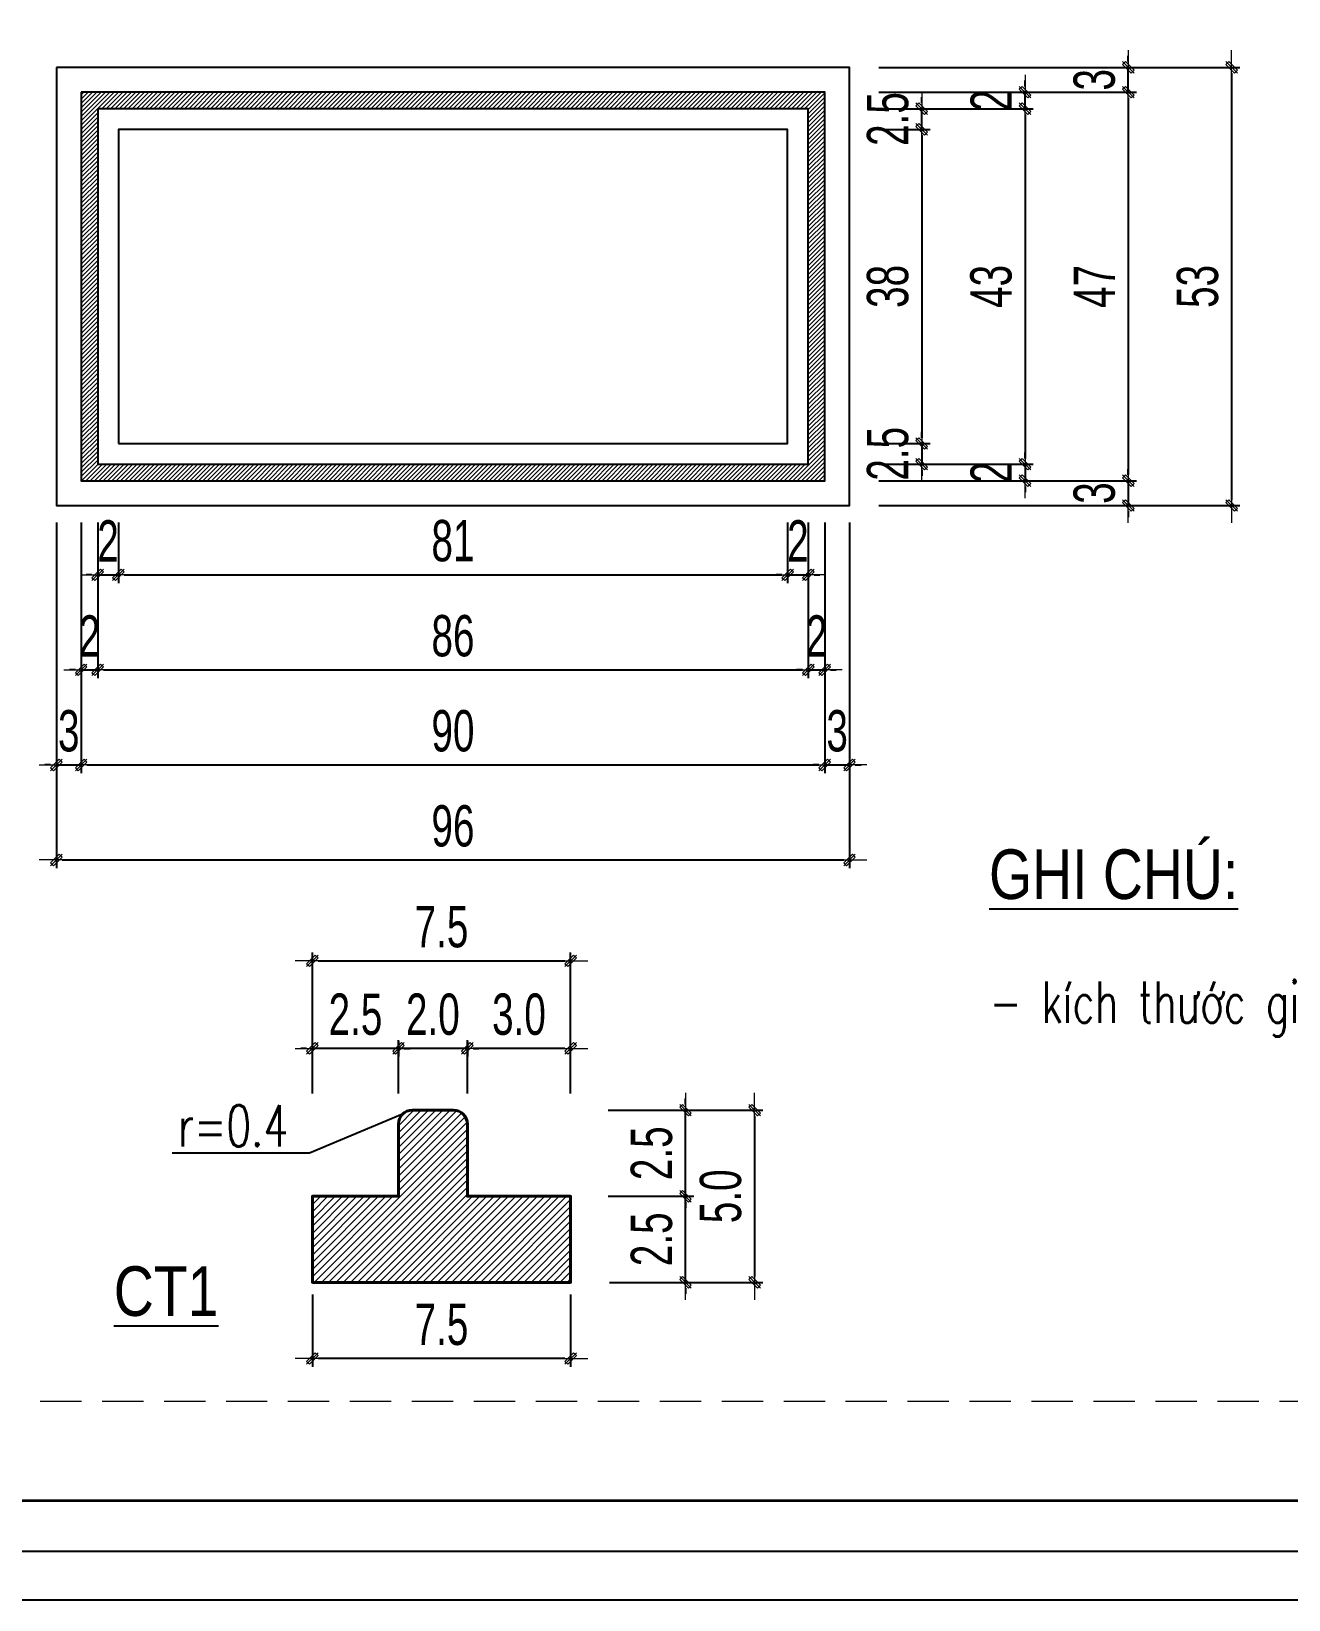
# Model space of a CAD drawing. Header units: inches. Extents: x 144032 to 217447, y 5454 to 57833.
# Drawn here: x 172647 to 174169, y 36756 to 38653 of the extents above; entities that cross this region are included whole.
import ezdxf

# ---------------------------------------------------------------- set-up
doc = ezdxf.new("R2010")
doc.units = ezdxf.units.IN
doc.header["$MEASUREMENT"] = 0
doc.linetypes.add('HIDDEN', pattern=[0.375, 0.25, -0.125])
doc.layers.add('ENTTNTHIETKE1', color=2, linetype='Continuous')
doc.layers.add('KHUNGTEN', color=5, linetype='Continuous')
for name, color, linetype, lineweight in [('LC Dim', 8, 'Continuous', 18), ('LC Hatch', 252, 'Continuous', 9), ('LC MANH DUT', 35, 'HIDDEN', 5), ('LC Net dam2', 6, 'Continuous', 40), ('LC Net thay', 7, 'Continuous', 25), ('LC Text1', 3, 'Continuous', 20), ('LC Text2', 7, 'Continuous', 25), ('THEP', 1, 'Continuous', 35)]:
    doc.layers.add(name, color=color, linetype=linetype, lineweight=lineweight)
doc.styles.add('HOATBIF', font='hoatbif.shx', dxfattribs={"width": 0.7})
doc.styles.add('LC 3', font='vnsimli.shx', dxfattribs={"width": 0.75})
doc.styles.add('T2', font='', dxfattribs={"width": 0.8})
doc.styles.get('T2').set_extended_font_data('.VnArialH')
doc.dimstyles.new('1-100(1-25)', dxfattribs={"dimscale": 25, "dimtxt": 2.5, "dimasz": 0.35, "dimexe": 0.5, "dimexo": 0, "dimgap": 0.8, "dimtad": 1, "dimdec": 0, "dimzin": 0, "dimdsep": 46, "dimtxsty": 'HOATBIF', "dimblk1": 'DOT', "dimblk2": 'DOT', "dimsah": 1, "dimcen": -1, "dimdle": 1, "dimclrd": 256, "dimclre": 256, "dimclrt": 4, "dimadec": 3, "dimazin": 2, "dimtfac": 0.333333, "dimtdec": 0, "dimtix": 1, "dimtmove": 2, "dimatfit": 3, "dimldrblk": 'DOT', "dimfxl": 1, "dimtvp": 0.833333, "dimtolj": 1, "dimtzin": 0, "dimarcsym": 0})
doc.dimstyles.new('trac ngang dien hinh', dxfattribs={"dimscale": 0.25, "dimtxt": 2.5, "dimasz": 0.35, "dimexe": 0.5, "dimexo": 0, "dimgap": 0.8, "dimtad": 1, "dimdec": 0, "dimlfac": 100, "dimzin": 0, "dimdsep": 46, "dimtxsty": 'HOATBIF', "dimblk1": 'DOT', "dimblk2": 'DOT', "dimsah": 1, "dimcen": -1, "dimdle": 1, "dimclrd": 256, "dimclre": 256, "dimclrt": 4, "dimadec": 3, "dimazin": 2, "dimtfac": 0.333333, "dimtdec": 0, "dimtix": 1, "dimtmove": 2, "dimatfit": 3, "dimldrblk": 'DOT', "dimfxl": 1, "dimtvp": 0.833333, "dimtolj": 1, "dimtzin": 0, "dimarcsym": 0})

# ---------------------------------------------------------------- blocks, each defined once
blk = doc.blocks.new('DOT')
at = {"layer": 'LC Dim'}
blk.add_line((-3, 0), (3, 0), dxfattribs=at)
at = {"layer": 'LC Dim', "color": 4}
blk.add_line((-1, -1), (1, 1), dxfattribs=at)
blk.add_lwpolyline([(0.5, 1), (-1, -0.5), (-0.5, -1), (1, 0.5)], close=True, dxfattribs=at)
blk = doc.blocks.new('*D74')
at = {"layer": 'Defpoints', "color": 0, "transparency": 16777216}
for p in [(173673, 38534.9), (173673, 38154.9), (173725, 38154.9)]:
    blk.add_point(p, dxfattribs=at)
at = {"layer": 'LC Dim', "lineweight": -2, "transparency": 16777216}
for p, q in [((173673, 38534.9), (173735, 38534.9)), ((173725, 38527.9), (173725, 38161.9)), ((173673, 38154.9), (173735, 38154.9))]:
    blk.add_line(p, q, dxfattribs=at)
at = {"layer": 'LC Dim', "lineweight": -2, "transparency": 16777216, "xscale": 7, "yscale": 7, "zscale": 7}
for p, rotation in [((173725, 38534.9), 90), ((173725, 38154.9), 270)]:
    blk.add_blockref('DOT', p, dxfattribs=dict(at, rotation=rotation))
at = {"layer": 'LC Dim', "color": 4, "transparency": 16777216, "insert": (173684, 38344.9), "char_height": 50, "attachment_point": 5, "rotation": 90, "style": 'HOATBIF'}
blk.add_mtext('\\A1;38', dxfattribs=at)
blk = doc.blocks.new('_Dot')
at = {"color": 0, "linetype": 'ByBlock', "lineweight": -2}
blk.add_line((-0.5, 0), (-1, 0), dxfattribs=at)
at = {"color": 0, "linetype": 'ByBlock', "const_width": 0.5}
blk.add_lwpolyline([(-0.25, 0, 1), (0.25, 0, 1)], format="xyb", close=True, dxfattribs=at)
blk = doc.blocks.new('*D75')
at = {"layer": 'Defpoints', "color": 0, "transparency": 16777216}
for p in [(173673, 38559.9), (173673, 38129.9), (173850, 38129.9)]:
    blk.add_point(p, dxfattribs=at)
at = {"layer": 'LC Dim', "lineweight": -2, "transparency": 16777216}
for p, q in [((173673, 38559.9), (173860, 38559.9)), ((173850, 38552.9), (173850, 38136.9)), ((173673, 38129.9), (173860, 38129.9))]:
    blk.add_line(p, q, dxfattribs=at)
at = {"layer": 'LC Dim', "lineweight": -2, "transparency": 16777216, "xscale": 7, "yscale": 7, "zscale": 7}
for p, rotation in [((173850, 38559.9), 90), ((173850, 38129.9), 270)]:
    blk.add_blockref('DOT', p, dxfattribs=dict(at, rotation=rotation))
at = {"layer": 'LC Dim', "color": 4, "transparency": 16777216, "insert": (173809, 38344.9), "char_height": 50, "attachment_point": 5, "rotation": 90, "style": 'HOATBIF'}
blk.add_mtext('\\A1;43', dxfattribs=at)
blk = doc.blocks.new('*D76')
at = {"layer": 'Defpoints', "color": 0, "transparency": 16777216}
for p in [(173673, 38579.9), (173673, 38109.9), (173975, 38109.9)]:
    blk.add_point(p, dxfattribs=at)
at = {"layer": 'LC Dim', "lineweight": -2, "transparency": 16777216}
for p, q in [((173673, 38579.9), (173985, 38579.9)), ((173975, 38572.9), (173975, 38116.9)), ((173673, 38109.9), (173985, 38109.9))]:
    blk.add_line(p, q, dxfattribs=at)
at = {"layer": 'LC Dim', "lineweight": -2, "transparency": 16777216, "xscale": 7, "yscale": 7, "zscale": 7}
for p, rotation in [((173975, 38579.9), 90), ((173975, 38109.9), 270)]:
    blk.add_blockref('DOT', p, dxfattribs=dict(at, rotation=rotation))
at = {"layer": 'LC Dim', "color": 4, "transparency": 16777216, "insert": (173934, 38344.9), "char_height": 50, "attachment_point": 5, "rotation": 90, "style": 'HOATBIF'}
blk.add_mtext('\\A1;47', dxfattribs=at)
blk = doc.blocks.new('*D77')
at = {"layer": 'Defpoints', "color": 0, "transparency": 16777216}
for p in [(173673, 38609.9), (173673, 38079.9), (174100, 38079.9)]:
    blk.add_point(p, dxfattribs=at)
at = {"layer": 'LC Dim', "lineweight": -2, "transparency": 16777216}
for p, q in [((173673, 38609.9), (174110, 38609.9)), ((174100, 38602.9), (174100, 38086.9)), ((173673, 38079.9), (174110, 38079.9))]:
    blk.add_line(p, q, dxfattribs=at)
at = {"layer": 'LC Dim', "lineweight": -2, "transparency": 16777216, "xscale": 7, "yscale": 7, "zscale": 7}
for p, rotation in [((174100, 38609.9), 90), ((174100, 38079.9), 270)]:
    blk.add_blockref('DOT', p, dxfattribs=dict(at, rotation=rotation))
at = {"layer": 'LC Dim', "color": 4, "transparency": 16777216, "insert": (174059, 38344.9), "char_height": 50, "attachment_point": 5, "rotation": 90, "style": 'HOATBIF'}
blk.add_mtext('\\A1;53', dxfattribs=at)
blk = doc.blocks.new('*D78')
at = {"layer": 'Defpoints', "color": 0, "transparency": 16777216}
for p in [(173673, 38154.9), (173673, 38129.9), (173725, 38129.9)]:
    blk.add_point(p, dxfattribs=at)
at = {"layer": 'LC Dim', "lineweight": -2, "transparency": 16777216}
for p, q in [((173725, 38161.9), (173725, 38168.9)), ((173673, 38154.9), (173735, 38154.9)), ((173725, 38154.9), (173725, 38129.9)), ((173673, 38129.9), (173735, 38129.9)), ((173725, 38122.9), (173725, 38115.9))]:
    blk.add_line(p, q, dxfattribs=at)
at = {"layer": 'LC Dim', "lineweight": -2, "transparency": 16777216, "xscale": 7, "yscale": 7, "zscale": 7}
for p, rotation in [((173725, 38154.9), 270), ((173725, 38129.9), 90)]:
    blk.add_blockref('DOT', p, dxfattribs=dict(at, rotation=rotation))
at = {"layer": 'LC Dim', "color": 4, "transparency": 16777216, "insert": (173684, 38142.4), "char_height": 50, "attachment_point": 5, "rotation": 90, "style": 'HOATBIF'}
blk.add_mtext('\\A1;2.5', dxfattribs=at)
blk = doc.blocks.new('*D79')
at = {"layer": 'Defpoints', "color": 0, "transparency": 16777216}
for p in [(173673, 38559.9), (173725, 38559.9), (173673, 38534.9)]:
    blk.add_point(p, dxfattribs=at)
at = {"layer": 'LC Dim', "lineweight": -2, "transparency": 16777216}
for p, q in [((173725, 38566.9), (173725, 38573.9)), ((173673, 38559.9), (173735, 38559.9)), ((173725, 38534.9), (173725, 38559.9)), ((173673, 38534.9), (173735, 38534.9)), ((173725, 38527.9), (173725, 38520.9))]:
    blk.add_line(p, q, dxfattribs=at)
at = {"layer": 'LC Dim', "lineweight": -2, "transparency": 16777216, "xscale": 7, "yscale": 7, "zscale": 7}
for p, rotation in [((173725, 38559.9), 270), ((173725, 38534.9), 90)]:
    blk.add_blockref('DOT', p, dxfattribs=dict(at, rotation=rotation))
at = {"layer": 'LC Dim', "color": 4, "transparency": 16777216, "insert": (173684, 38547.4), "char_height": 50, "attachment_point": 5, "rotation": 90, "style": 'HOATBIF'}
blk.add_mtext('\\A1;2.5', dxfattribs=at)
blk = doc.blocks.new('*D80')
at = {"layer": 'Defpoints', "color": 0, "transparency": 16777216}
for p in [(173673, 38129.9), (173673, 38109.9), (173850, 38109.9)]:
    blk.add_point(p, dxfattribs=at)
at = {"layer": 'LC Dim', "lineweight": -2, "transparency": 16777216}
for p, q in [((173850, 38136.9), (173850, 38143.9)), ((173673, 38129.9), (173860, 38129.9)), ((173850, 38129.9), (173850, 38109.9)), ((173673, 38109.9), (173860, 38109.9)), ((173850, 38102.9), (173850, 38095.9))]:
    blk.add_line(p, q, dxfattribs=at)
at = {"layer": 'LC Dim', "lineweight": -2, "transparency": 16777216, "xscale": 7, "yscale": 7, "zscale": 7}
for p, rotation in [((173850, 38129.9), 270), ((173850, 38109.9), 90)]:
    blk.add_blockref('DOT', p, dxfattribs=dict(at, rotation=rotation))
at = {"layer": 'LC Dim', "color": 4, "transparency": 16777216, "insert": (173809, 38119.9), "char_height": 50, "attachment_point": 5, "rotation": 90, "style": 'HOATBIF'}
blk.add_mtext('\\A1;2', dxfattribs=at)
blk = doc.blocks.new('*D81')
at = {"layer": 'Defpoints', "color": 0, "transparency": 16777216}
for p in [(173673, 38579.9), (173850, 38579.9), (173673, 38559.9)]:
    blk.add_point(p, dxfattribs=at)
at = {"layer": 'LC Dim', "lineweight": -2, "transparency": 16777216}
for p, q in [((173850, 38586.9), (173850, 38593.9)), ((173673, 38579.9), (173860, 38579.9)), ((173850, 38559.9), (173850, 38579.9)), ((173673, 38559.9), (173860, 38559.9)), ((173850, 38552.9), (173850, 38545.9))]:
    blk.add_line(p, q, dxfattribs=at)
at = {"layer": 'LC Dim', "lineweight": -2, "transparency": 16777216, "xscale": 7, "yscale": 7, "zscale": 7}
for p, rotation in [((173850, 38579.9), 270), ((173850, 38559.9), 90)]:
    blk.add_blockref('DOT', p, dxfattribs=dict(at, rotation=rotation))
at = {"layer": 'LC Dim', "color": 4, "transparency": 16777216, "insert": (173809, 38569.9), "char_height": 50, "attachment_point": 5, "rotation": 90, "style": 'HOATBIF'}
blk.add_mtext('\\A1;2', dxfattribs=at)
blk = doc.blocks.new('*D82')
at = {"layer": 'Defpoints', "color": 0, "transparency": 16777216}
for p in [(173673, 38109.9), (173673, 38079.9), (173975, 38079.9)]:
    blk.add_point(p, dxfattribs=at)
at = {"layer": 'LC Dim', "lineweight": -2, "transparency": 16777216}
for p, q in [((173975, 38116.9), (173975, 38123.9)), ((173673, 38109.9), (173985, 38109.9)), ((173975, 38109.9), (173975, 38079.9)), ((173673, 38079.9), (173985, 38079.9)), ((173975, 38072.9), (173975, 38065.9))]:
    blk.add_line(p, q, dxfattribs=at)
at = {"layer": 'LC Dim', "lineweight": -2, "transparency": 16777216, "xscale": 7, "yscale": 7, "zscale": 7}
for p, rotation in [((173975, 38109.9), 270), ((173975, 38079.9), 90)]:
    blk.add_blockref('DOT', p, dxfattribs=dict(at, rotation=rotation))
at = {"layer": 'LC Dim', "color": 4, "transparency": 16777216, "insert": (173934, 38094.9), "char_height": 50, "attachment_point": 5, "rotation": 90, "style": 'HOATBIF'}
blk.add_mtext('\\A1;3', dxfattribs=at)
blk = doc.blocks.new('*D83')
at = {"layer": 'Defpoints', "color": 0, "transparency": 16777216}
for p in [(173673, 38609.9), (173975, 38609.9), (173673, 38579.9)]:
    blk.add_point(p, dxfattribs=at)
at = {"layer": 'LC Dim', "lineweight": -2, "transparency": 16777216}
for p, q in [((173975, 38616.9), (173975, 38623.9)), ((173673, 38609.9), (173985, 38609.9)), ((173975, 38579.9), (173975, 38609.9)), ((173673, 38579.9), (173985, 38579.9)), ((173975, 38572.9), (173975, 38565.9))]:
    blk.add_line(p, q, dxfattribs=at)
at = {"layer": 'LC Dim', "lineweight": -2, "transparency": 16777216, "xscale": 7, "yscale": 7, "zscale": 7}
for p, rotation in [((173975, 38609.9), 270), ((173975, 38579.9), 90)]:
    blk.add_blockref('DOT', p, dxfattribs=dict(at, rotation=rotation))
at = {"layer": 'LC Dim', "color": 4, "transparency": 16777216, "insert": (173934, 38594.9), "char_height": 50, "attachment_point": 5, "rotation": 90, "style": 'HOATBIF'}
blk.add_mtext('\\A1;3', dxfattribs=at)
blk = doc.blocks.new('*D90')
at = {"layer": 'Defpoints', "color": 0, "transparency": 16777216}
for p in [(173562.6, 38059.1), (173587.6, 38059.1), (173587.6, 37996)]:
    blk.add_point(p, dxfattribs=at)
at = {"layer": 'LC Dim', "lineweight": -2, "transparency": 16777216}
for p, q in [((173562.6, 38059.1), (173562.6, 37986)), ((173587.6, 38059.1), (173587.6, 37986)), ((173555.6, 37996), (173548.6, 37996)), ((173562.6, 37996), (173587.6, 37996)), ((173594.6, 37996), (173601.6, 37996))]:
    blk.add_line(p, q, dxfattribs=at)
at = {"layer": 'LC Dim', "lineweight": -2, "transparency": 16777216, "xscale": 7, "yscale": 7, "zscale": 7}
blk.add_blockref('DOT', (173562.6, 37996), dxfattribs=at)
at = {"layer": 'LC Dim', "lineweight": -2, "transparency": 16777216, "xscale": 7, "yscale": 7, "zscale": 7, "rotation": 180}
blk.add_blockref('DOT', (173587.6, 37996), dxfattribs=at)
at = {"layer": 'LC Dim', "color": 4, "transparency": 16777216, "insert": (173575.1, 38037), "char_height": 50, "attachment_point": 5, "style": 'HOATBIF'}
blk.add_mtext('\\A1;2', dxfattribs=at)
blk = doc.blocks.new('*D91')
at = {"layer": 'Defpoints', "color": 0, "transparency": 16777216}
for p in [(172727.6, 38059.1), (172752.6, 38059.1), (172752.6, 37996)]:
    blk.add_point(p, dxfattribs=at)
at = {"layer": 'LC Dim', "lineweight": -2, "transparency": 16777216}
for p, q in [((172727.6, 38059.1), (172727.6, 37986)), ((172752.6, 38059.1), (172752.6, 37986)), ((172720.6, 37996), (172713.6, 37996)), ((172727.6, 37996), (172752.6, 37996)), ((172759.6, 37996), (172766.6, 37996))]:
    blk.add_line(p, q, dxfattribs=at)
at = {"layer": 'LC Dim', "lineweight": -2, "transparency": 16777216, "xscale": 7, "yscale": 7, "zscale": 7}
blk.add_blockref('DOT', (172727.6, 37996), dxfattribs=at)
at = {"layer": 'LC Dim', "lineweight": -2, "transparency": 16777216, "xscale": 7, "yscale": 7, "zscale": 7, "rotation": 180}
blk.add_blockref('DOT', (172752.6, 37996), dxfattribs=at)
at = {"layer": 'LC Dim', "color": 4, "transparency": 16777216, "insert": (172740.1, 38037), "char_height": 50, "attachment_point": 5, "style": 'HOATBIF'}
blk.add_mtext('\\A1;2', dxfattribs=at)
blk = doc.blocks.new('*D92')
at = {"layer": 'Defpoints', "color": 0, "transparency": 16777216}
for p in [(172752.6, 38059.1), (173562.6, 38059.1), (173562.6, 37996)]:
    blk.add_point(p, dxfattribs=at)
at = {"layer": 'LC Dim', "lineweight": -2, "transparency": 16777216}
for p, q in [((172752.6, 38059.1), (172752.6, 37986)), ((173562.6, 38059.1), (173562.6, 37986)), ((172759.6, 37996), (173555.6, 37996))]:
    blk.add_line(p, q, dxfattribs=at)
at = {"layer": 'LC Dim', "lineweight": -2, "transparency": 16777216, "xscale": 7, "yscale": 7, "zscale": 7, "rotation": 180}
blk.add_blockref('DOT', (172752.6, 37996), dxfattribs=at)
at = {"layer": 'LC Dim', "lineweight": -2, "transparency": 16777216, "xscale": 7, "yscale": 7, "zscale": 7}
blk.add_blockref('DOT', (173562.6, 37996), dxfattribs=at)
at = {"layer": 'LC Dim', "color": 4, "transparency": 16777216, "insert": (173157.6, 38037), "char_height": 50, "attachment_point": 5, "style": 'HOATBIF'}
blk.add_mtext('\\A1;81', dxfattribs=at)
blk = doc.blocks.new('*D93')
at = {"layer": 'Defpoints', "color": 0, "transparency": 16777216}
for p in [(172707.6, 38059.1), (172727.6, 38059.1), (172727.6, 37881)]:
    blk.add_point(p, dxfattribs=at)
at = {"layer": 'LC Dim', "lineweight": -2, "transparency": 16777216}
for p, q in [((172707.6, 38059.1), (172707.6, 37871)), ((172727.6, 38059.1), (172727.6, 37871)), ((172700.6, 37881), (172693.6, 37881)), ((172707.6, 37881), (172727.6, 37881)), ((172734.6, 37881), (172741.6, 37881))]:
    blk.add_line(p, q, dxfattribs=at)
at = {"layer": 'LC Dim', "lineweight": -2, "transparency": 16777216, "xscale": 7, "yscale": 7, "zscale": 7}
blk.add_blockref('DOT', (172707.6, 37881), dxfattribs=at)
at = {"layer": 'LC Dim', "lineweight": -2, "transparency": 16777216, "xscale": 7, "yscale": 7, "zscale": 7, "rotation": 180}
blk.add_blockref('DOT', (172727.6, 37881), dxfattribs=at)
at = {"layer": 'LC Dim', "color": 4, "transparency": 16777216, "insert": (172717.6, 37922), "char_height": 50, "attachment_point": 5, "style": 'HOATBIF'}
blk.add_mtext('\\A1;2', dxfattribs=at)
blk = doc.blocks.new('*D94')
at = {"layer": 'Defpoints', "color": 0, "transparency": 16777216}
for p in [(172677.6, 38059.1), (173637.6, 38059.1), (173637.6, 37651)]:
    blk.add_point(p, dxfattribs=at)
at = {"layer": 'LC Dim', "lineweight": -2, "transparency": 16777216}
for p, q in [((172677.6, 38059.1), (172677.6, 37641)), ((173637.6, 38059.1), (173637.6, 37641)), ((172684.6, 37651), (173630.6, 37651))]:
    blk.add_line(p, q, dxfattribs=at)
at = {"layer": 'LC Dim', "lineweight": -2, "transparency": 16777216, "xscale": 7, "yscale": 7, "zscale": 7, "rotation": 180}
blk.add_blockref('DOT', (172677.6, 37651), dxfattribs=at)
at = {"layer": 'LC Dim', "lineweight": -2, "transparency": 16777216, "xscale": 7, "yscale": 7, "zscale": 7}
blk.add_blockref('DOT', (173637.6, 37651), dxfattribs=at)
at = {"layer": 'LC Dim', "color": 4, "transparency": 16777216, "insert": (173157.6, 37692), "char_height": 50, "attachment_point": 5, "style": 'HOATBIF'}
blk.add_mtext('\\A1;96', dxfattribs=at)
blk = doc.blocks.new('*D95')
at = {"layer": 'Defpoints', "color": 0, "transparency": 16777216}
for p in [(172727.6, 38059.1), (173587.6, 38059.1), (173587.6, 37881)]:
    blk.add_point(p, dxfattribs=at)
at = {"layer": 'LC Dim', "lineweight": -2, "transparency": 16777216}
for p, q in [((172727.6, 38059.1), (172727.6, 37871)), ((173587.6, 38059.1), (173587.6, 37871)), ((172734.6, 37881), (173580.6, 37881))]:
    blk.add_line(p, q, dxfattribs=at)
at = {"layer": 'LC Dim', "lineweight": -2, "transparency": 16777216, "xscale": 7, "yscale": 7, "zscale": 7, "rotation": 180}
blk.add_blockref('DOT', (172727.6, 37881), dxfattribs=at)
at = {"layer": 'LC Dim', "lineweight": -2, "transparency": 16777216, "xscale": 7, "yscale": 7, "zscale": 7}
blk.add_blockref('DOT', (173587.6, 37881), dxfattribs=at)
at = {"layer": 'LC Dim', "color": 4, "transparency": 16777216, "insert": (173157.6, 37922), "char_height": 50, "attachment_point": 5, "style": 'HOATBIF'}
blk.add_mtext('\\A1;86', dxfattribs=at)
blk = doc.blocks.new('*D96')
at = {"layer": 'Defpoints', "color": 0, "transparency": 16777216}
for p in [(173587.6, 38059.1), (173607.6, 38059.1), (173607.6, 37881)]:
    blk.add_point(p, dxfattribs=at)
at = {"layer": 'LC Dim', "lineweight": -2, "transparency": 16777216}
for p, q in [((173587.6, 38059.1), (173587.6, 37871)), ((173607.6, 38059.1), (173607.6, 37871)), ((173580.6, 37881), (173573.6, 37881)), ((173587.6, 37881), (173607.6, 37881)), ((173614.6, 37881), (173621.6, 37881))]:
    blk.add_line(p, q, dxfattribs=at)
at = {"layer": 'LC Dim', "lineweight": -2, "transparency": 16777216, "xscale": 7, "yscale": 7, "zscale": 7}
blk.add_blockref('DOT', (173587.6, 37881), dxfattribs=at)
at = {"layer": 'LC Dim', "lineweight": -2, "transparency": 16777216, "xscale": 7, "yscale": 7, "zscale": 7, "rotation": 180}
blk.add_blockref('DOT', (173607.6, 37881), dxfattribs=at)
at = {"layer": 'LC Dim', "color": 4, "transparency": 16777216, "insert": (173597.6, 37922), "char_height": 50, "attachment_point": 5, "style": 'HOATBIF'}
blk.add_mtext('\\A1;2', dxfattribs=at)
blk = doc.blocks.new('*D97')
at = {"layer": 'Defpoints', "color": 0, "transparency": 16777216}
for p in [(172677.6, 38059.1), (172707.6, 38059.1), (172707.6, 37766)]:
    blk.add_point(p, dxfattribs=at)
at = {"layer": 'LC Dim', "lineweight": -2, "transparency": 16777216}
for p, q in [((172677.6, 38059.1), (172677.6, 37756)), ((172707.6, 38059.1), (172707.6, 37756)), ((172670.6, 37766), (172663.6, 37766)), ((172677.6, 37766), (172707.6, 37766)), ((172714.6, 37766), (172721.6, 37766))]:
    blk.add_line(p, q, dxfattribs=at)
at = {"layer": 'LC Dim', "lineweight": -2, "transparency": 16777216, "xscale": 7, "yscale": 7, "zscale": 7}
blk.add_blockref('DOT', (172677.6, 37766), dxfattribs=at)
at = {"layer": 'LC Dim', "lineweight": -2, "transparency": 16777216, "xscale": 7, "yscale": 7, "zscale": 7, "rotation": 180}
blk.add_blockref('DOT', (172707.6, 37766), dxfattribs=at)
at = {"layer": 'LC Dim', "color": 4, "transparency": 16777216, "insert": (172692.6, 37807), "char_height": 50, "attachment_point": 5, "style": 'HOATBIF'}
blk.add_mtext('\\A1;3', dxfattribs=at)
blk = doc.blocks.new('*D98')
at = {"layer": 'Defpoints', "color": 0, "transparency": 16777216}
for p in [(172707.6, 38059.1), (173607.6, 38059.1), (173607.6, 37766)]:
    blk.add_point(p, dxfattribs=at)
at = {"layer": 'LC Dim', "lineweight": -2, "transparency": 16777216}
for p, q in [((172707.6, 38059.1), (172707.6, 37756)), ((173607.6, 38059.1), (173607.6, 37756)), ((172714.6, 37766), (173600.6, 37766))]:
    blk.add_line(p, q, dxfattribs=at)
at = {"layer": 'LC Dim', "lineweight": -2, "transparency": 16777216, "xscale": 7, "yscale": 7, "zscale": 7, "rotation": 180}
blk.add_blockref('DOT', (172707.6, 37766), dxfattribs=at)
at = {"layer": 'LC Dim', "lineweight": -2, "transparency": 16777216, "xscale": 7, "yscale": 7, "zscale": 7}
blk.add_blockref('DOT', (173607.6, 37766), dxfattribs=at)
at = {"layer": 'LC Dim', "color": 4, "transparency": 16777216, "insert": (173157.6, 37807), "char_height": 50, "attachment_point": 5, "style": 'HOATBIF'}
blk.add_mtext('\\A1;90', dxfattribs=at)
blk = doc.blocks.new('*D99')
at = {"layer": 'Defpoints', "color": 0, "transparency": 16777216}
for p in [(173607.6, 38059.1), (173637.6, 38059.1), (173637.6, 37766)]:
    blk.add_point(p, dxfattribs=at)
at = {"layer": 'LC Dim', "lineweight": -2, "transparency": 16777216}
for p, q in [((173607.6, 38059.1), (173607.6, 37756)), ((173637.6, 38059.1), (173637.6, 37756)), ((173600.6, 37766), (173593.6, 37766)), ((173607.6, 37766), (173637.6, 37766)), ((173644.6, 37766), (173651.6, 37766))]:
    blk.add_line(p, q, dxfattribs=at)
at = {"layer": 'LC Dim', "lineweight": -2, "transparency": 16777216, "xscale": 7, "yscale": 7, "zscale": 7}
blk.add_blockref('DOT', (173607.6, 37766), dxfattribs=at)
at = {"layer": 'LC Dim', "lineweight": -2, "transparency": 16777216, "xscale": 7, "yscale": 7, "zscale": 7, "rotation": 180}
blk.add_blockref('DOT', (173637.6, 37766), dxfattribs=at)
at = {"layer": 'LC Dim', "color": 4, "transparency": 16777216, "insert": (173622.6, 37807), "char_height": 50, "attachment_point": 5, "style": 'HOATBIF'}
blk.add_mtext('\\A1;3', dxfattribs=at)
blk = doc.blocks.new('*D103')
at = {"layer": 'Defpoints', "color": 0, "transparency": 16777216}
for p in [(172987.5, 37125.2), (173300, 37125.2), (172987.5, 37047.9)]:
    blk.add_point(p, dxfattribs=at)
at = {"layer": 'LC Dim', "lineweight": -2, "transparency": 16777216}
for p, q in [((172987.5, 37125.2), (172987.5, 37037.9)), ((173300, 37125.2), (173300, 37037.9)), ((173293, 37047.9), (172994.5, 37047.9))]:
    blk.add_line(p, q, dxfattribs=at)
at = {"layer": 'LC Dim', "lineweight": -2, "transparency": 16777216, "xscale": 7, "yscale": 7, "zscale": 7, "rotation": 180}
blk.add_blockref('DOT', (172987.5, 37047.9), dxfattribs=at)
at = {"layer": 'LC Dim', "lineweight": -2, "transparency": 16777216, "xscale": 7, "yscale": 7, "zscale": 7}
blk.add_blockref('DOT', (173300, 37047.9), dxfattribs=at)
at = {"layer": 'LC Dim', "color": 4, "transparency": 16777216, "insert": (173143.7, 37088.9), "char_height": 50, "attachment_point": 5, "style": 'HOATBIF'}
blk.add_mtext('\\A1;7.5', dxfattribs=at)
blk = doc.blocks.new('*D104')
at = {"layer": 'Defpoints', "color": 0, "transparency": 16777216}
for p in [(173175, 37423.1), (173175, 37368.4), (173300, 37368.4)]:
    blk.add_point(p, dxfattribs=at)
at = {"layer": 'LC Dim', "lineweight": -2, "transparency": 16777216}
for p, q in [((173175, 37368.4), (173175, 37433.1)), ((173293, 37423.1), (173182, 37423.1)), ((173300, 37368.4), (173300, 37433.1))]:
    blk.add_line(p, q, dxfattribs=at)
at = {"layer": 'LC Dim', "lineweight": -2, "transparency": 16777216, "xscale": 7, "yscale": 7, "zscale": 7, "rotation": 180}
blk.add_blockref('DOT', (173175, 37423.1), dxfattribs=at)
at = {"layer": 'LC Dim', "lineweight": -2, "transparency": 16777216, "xscale": 7, "yscale": 7, "zscale": 7}
blk.add_blockref('DOT', (173300, 37423.1), dxfattribs=at)
at = {"layer": 'LC Dim', "color": 4, "transparency": 16777216, "insert": (173237.5, 37464.1), "char_height": 50, "attachment_point": 5, "style": 'HOATBIF'}
blk.add_mtext('\\A1;3.0', dxfattribs=at)
blk = doc.blocks.new('*D105')
at = {"layer": 'Defpoints', "color": 0, "transparency": 16777216}
for p in [(173091.7, 37431.3), (173091.7, 37423.1), (173175, 37431.3)]:
    blk.add_point(p, dxfattribs=at)
at = {"layer": 'LC Dim', "lineweight": -2, "transparency": 16777216}
for p, q in [((173084.7, 37423.1), (173077.7, 37423.1)), ((173091.7, 37431.3), (173091.7, 37413.1)), ((173175, 37423.1), (173091.7, 37423.1)), ((173175, 37431.3), (173175, 37413.1)), ((173182, 37423.1), (173189, 37423.1))]:
    blk.add_line(p, q, dxfattribs=at)
at = {"layer": 'LC Dim', "lineweight": -2, "transparency": 16777216, "xscale": 7, "yscale": 7, "zscale": 7}
blk.add_blockref('DOT', (173091.7, 37423.1), dxfattribs=at)
at = {"layer": 'LC Dim', "lineweight": -2, "transparency": 16777216, "xscale": 7, "yscale": 7, "zscale": 7, "rotation": 180}
blk.add_blockref('DOT', (173175, 37423.1), dxfattribs=at)
at = {"layer": 'LC Dim', "color": 4, "transparency": 16777216, "insert": (173133.3, 37464.1), "char_height": 50, "attachment_point": 5, "style": 'HOATBIF'}
blk.add_mtext('\\A1;2.0', dxfattribs=at)
blk = doc.blocks.new('*D106')
at = {"layer": 'Defpoints', "color": 0, "transparency": 16777216}
for p in [(172987.5, 37423.1), (172987.5, 37368.4), (173091.7, 37368.4)]:
    blk.add_point(p, dxfattribs=at)
at = {"layer": 'LC Dim', "lineweight": -2, "transparency": 16777216}
for p, q in [((172980.5, 37423.1), (172973.5, 37423.1)), ((172987.5, 37368.4), (172987.5, 37433.1)), ((173091.7, 37423.1), (172987.5, 37423.1)), ((173091.7, 37368.4), (173091.7, 37433.1)), ((173098.7, 37423.1), (173105.7, 37423.1))]:
    blk.add_line(p, q, dxfattribs=at)
at = {"layer": 'LC Dim', "lineweight": -2, "transparency": 16777216, "xscale": 7, "yscale": 7, "zscale": 7}
blk.add_blockref('DOT', (172987.5, 37423.1), dxfattribs=at)
at = {"layer": 'LC Dim', "lineweight": -2, "transparency": 16777216, "xscale": 7, "yscale": 7, "zscale": 7, "rotation": 180}
blk.add_blockref('DOT', (173091.7, 37423.1), dxfattribs=at)
at = {"layer": 'LC Dim', "color": 4, "transparency": 16777216, "insert": (173039.6, 37464.1), "char_height": 50, "attachment_point": 5, "style": 'HOATBIF'}
blk.add_mtext('\\A1;2.5', dxfattribs=at)
blk = doc.blocks.new('*D107')
at = {"layer": 'Defpoints', "color": 0, "transparency": 16777216}
for p in [(173345.5, 37348.3), (173439.1, 37348.3), (173345.5, 37244.1)]:
    blk.add_point(p, dxfattribs=at)
at = {"layer": 'LC Dim', "lineweight": -2, "transparency": 16777216}
for p, q in [((173439.1, 37355.3), (173439.1, 37362.3)), ((173345.5, 37348.3), (173449.1, 37348.3)), ((173439.1, 37244.1), (173439.1, 37348.3)), ((173345.5, 37244.1), (173449.1, 37244.1)), ((173439.1, 37237.1), (173439.1, 37230.1))]:
    blk.add_line(p, q, dxfattribs=at)
at = {"layer": 'LC Dim', "lineweight": -2, "transparency": 16777216, "xscale": 7, "yscale": 7, "zscale": 7}
for p, rotation in [((173439.1, 37348.3), 270), ((173439.1, 37244.1), 90)]:
    blk.add_blockref('DOT', p, dxfattribs=dict(at, rotation=rotation))
at = {"layer": 'LC Dim', "color": 4, "transparency": 16777216, "insert": (173398.1, 37296.2), "char_height": 50, "attachment_point": 5, "rotation": 90, "style": 'HOATBIF'}
blk.add_mtext('\\A1;2.5', dxfattribs=at)
blk = doc.blocks.new('*D108')
at = {"layer": 'Defpoints', "color": 0, "transparency": 16777216}
for p in [(173346.9, 37244.1), (173439.1, 37244.1), (173346.9, 37140)]:
    blk.add_point(p, dxfattribs=at)
at = {"layer": 'LC Dim', "lineweight": -2, "transparency": 16777216}
for p, q in [((173439.1, 37251.1), (173439.1, 37258.1)), ((173346.9, 37244.1), (173449.1, 37244.1)), ((173439.1, 37140), (173439.1, 37244.1)), ((173346.9, 37140), (173449.1, 37140)), ((173439.1, 37133), (173439.1, 37126))]:
    blk.add_line(p, q, dxfattribs=at)
at = {"layer": 'LC Dim', "lineweight": -2, "transparency": 16777216, "xscale": 7, "yscale": 7, "zscale": 7}
for p, rotation in [((173439.1, 37244.1), 270), ((173439.1, 37140), 90)]:
    blk.add_blockref('DOT', p, dxfattribs=dict(at, rotation=rotation))
at = {"layer": 'LC Dim', "color": 4, "transparency": 16777216, "insert": (173398.1, 37192.1), "char_height": 50, "attachment_point": 5, "rotation": 90, "style": 'HOATBIF'}
blk.add_mtext('\\A1;2.5', dxfattribs=at)
blk = doc.blocks.new('*D109')
at = {"layer": 'Defpoints', "color": 0, "transparency": 16777216}
for p in [(173345.5, 37348.3), (173346.9, 37140), (173522.7, 37140)]:
    blk.add_point(p, dxfattribs=at)
at = {"layer": 'LC Dim', "lineweight": -2, "transparency": 16777216}
for p, q in [((173345.5, 37348.3), (173532.7, 37348.3)), ((173522.7, 37341.3), (173522.7, 37147)), ((173346.9, 37140), (173532.7, 37140))]:
    blk.add_line(p, q, dxfattribs=at)
at = {"layer": 'LC Dim', "lineweight": -2, "transparency": 16777216, "xscale": 7, "yscale": 7, "zscale": 7}
for p, rotation in [((173522.7, 37348.3), 90), ((173522.7, 37140), 270)]:
    blk.add_blockref('DOT', p, dxfattribs=dict(at, rotation=rotation))
at = {"layer": 'LC Dim', "color": 4, "transparency": 16777216, "insert": (173481.7, 37244.1), "char_height": 50, "attachment_point": 5, "rotation": 90, "style": 'HOATBIF'}
blk.add_mtext('\\A1;5.0', dxfattribs=at)
blk = doc.blocks.new('*D110')
at = {"layer": 'Defpoints', "color": 0, "transparency": 16777216}
for p in [(173300, 37529), (172987.5, 37368.4), (173300, 37368.4)]:
    blk.add_point(p, dxfattribs=at)
at = {"layer": 'LC Dim', "lineweight": -2, "transparency": 16777216}
for p, q in [((172987.5, 37368.4), (172987.5, 37539)), ((172994.5, 37529), (173293, 37529)), ((173300, 37368.4), (173300, 37539))]:
    blk.add_line(p, q, dxfattribs=at)
at = {"layer": 'LC Dim', "lineweight": -2, "transparency": 16777216, "xscale": 7, "yscale": 7, "zscale": 7, "rotation": 180}
blk.add_blockref('DOT', (172987.5, 37529), dxfattribs=at)
at = {"layer": 'LC Dim', "lineweight": -2, "transparency": 16777216, "xscale": 7, "yscale": 7, "zscale": 7}
blk.add_blockref('DOT', (173300, 37529), dxfattribs=at)
at = {"layer": 'LC Dim', "color": 4, "transparency": 16777216, "insert": (173143.7, 37570), "char_height": 50, "attachment_point": 5, "style": 'HOATBIF'}
blk.add_mtext('\\A1;7.5', dxfattribs=at)
blk = doc.blocks.new('khung vpn')
at = {"layer": 'Defpoints'}
blk.add_line((52498.758, -4235.276), (52556.46, -4235.276), dxfattribs=at)
at = {"layer": 'KHUNGTEN'}
blk.add_lwpolyline([(52556.243, -4234.885), (52502.048, -4234.885), (52502.048, -4195.662), (52556.243, -4195.662)], close=True, dxfattribs=at)
at = {"layer": 'THEP'}
blk.add_lwpolyline([(52555.832, -4234.474), (52502.459, -4234.474), (52502.459, -4196.073), (52555.832, -4196.073)], close=True, dxfattribs=at)

msp = doc.modelspace()

# ---------------------------------------------------------------- hatches: boundary and pattern name
at = {"layer": 'LC Hatch'}
h = msp.add_hatch(dxfattribs=at)
h.set_pattern_fill('ANSI31', color=256, scale=29.7, angle=180, style=0)
h.set_pattern_definition([(225, (476748.911, 112556.6055), (2.625133925, -2.625133925), [])])
h.paths.add_polyline_path([(173587.6, 38559.9), (173587.6, 38129.9), (172727.6, 38129.9), (172727.6, 38559.9)])
h.paths.add_polyline_path([(172752.6, 38154.9), (172752.6, 38534.9), (173562.6, 38534.9), (173562.6, 38154.9)])
h.paths.add_polyline_path([(173607.6, 38579.9), (172707.6, 38579.9), (172707.6, 38109.9), (173607.6, 38109.9)])
h.paths.add_polyline_path([(172752.6, 38154.9), (172752.6, 38534.9), (173562.6, 38534.9), (173562.6, 38154.9)])
h = msp.add_hatch(dxfattribs=at)
h.set_pattern_fill('ANSI31', color=256, scale=49.50005, angle=-180, style=0)
h.set_pattern_definition([(225, (-4815781.739, -19101563.653), (4.3752275838, -4.3752275838), [])])
h.paths.add_polyline_path([(173300, 37140), (173300, 37244.1), (173175, 37244.1), (173175, 37331.6, 0.414214), (173158.3, 37348.3), (173108.3, 37348.3, 0.414214), (173091.7, 37331.6), (173091.7, 37244.1), (172987.5, 37244.1), (172987.5, 37140)])

# ---------------------------------------------------------------- linework, layer by layer
at = {"layer": 'LC MANH DUT', "ltscale": 200}
msp.add_lwpolyline([(172381.1, 39584.6), (175782.9, 39584.6), (175782.9, 36996), (172381.1, 36996)], close=True, dxfattribs=at)
at = {"layer": 'LC Net dam2', "color": 6, "lineweight": 25}
for points in [[(172707.6, 38579.9), (172707.6, 38109.9), (173607.6, 38109.9), (173607.6, 38579.9)], [(172727.6, 38559.9), (172727.6, 38129.9), (173587.6, 38129.9), (173587.6, 38559.9)]]:
    msp.add_lwpolyline(points, close=True, dxfattribs=at)
at = {"layer": 'LC Net dam2', "color": 6}
msp.add_lwpolyline([(173158.3, 37348.3, -0.414214), (173175, 37331.6), (173175, 37244.1), (173300, 37244.1), (173300, 37140), (172987.5, 37140), (172987.5, 37244.1), (173091.7, 37244.1), (173091.7, 37331.6, -0.414214), (173108.3, 37348.3)], format="xyb", close=True, dxfattribs=at)
at = {"layer": 'LC Net thay'}
for points in [[(172677.6, 38609.9), (172677.6, 38079.9), (173637.6, 38079.9), (173637.6, 38609.9)], [(172752.6, 38154.9), (173562.6, 38154.9), (173562.6, 38534.9), (172752.6, 38534.9)]]:
    msp.add_lwpolyline(points, close=True, dxfattribs=at)

# ---------------------------------------------------------------- block references
at = {"layer": 'ENTTNTHIETKE1', "color": 6, "xscale": 149.1374645994381, "yscale": 149.1374645994381, "zscale": 149.1374645994381}
msp.add_blockref('khung vpn', (-7661131.2, 668394.4), dxfattribs=at)

# ---------------------------------------------------------------- texts
at = {"layer": 'LC Text1', "color": 3, "style": 'LC 3', "width": 0.7}
for s, p in [('- kÝch th\xadíc gi¸ ®ì, tÊm l\xadíi ch¾n r¸c gang ®óc lµ cm', (173807, 37454)), ('r=0.4', (172824.8, 37304.4))]:
    msp.add_text(s, height=50, dxfattribs=at).set_placement(p)
at = {"layer": 'LC Text2', "style": 'T2', "width": 0.8}
msp.add_text('%%Ughi chó:', height=60, dxfattribs=at).set_placement((173806.4, 37603.8))
msp.add_text('%%Uct1', height=60, rotation=359.9992, dxfattribs=at).set_placement((172747.1, 37099.4))

# ---------------------------------------------------------------- dimensions: what is measured, and where the dimension line sits
at = {"layer": 'LC Dim'}
for base, p1, p2, picture, middle in [((174100, 38079.9), (173673, 38609.9), (173673, 38079.9), '*D77', (174059, 38344.9)), ((173975, 38609.9), (173673, 38579.9), (173673, 38609.9), '*D83', (173934, 38594.9)), ((173975, 38109.9), (173673, 38579.9), (173673, 38109.9), '*D76', (173934, 38344.9)), ((173850, 38579.9), (173673, 38559.9), (173673, 38579.9), '*D81', (173809, 38569.9)), ((173850, 38129.9), (173673, 38559.9), (173673, 38129.9), '*D75', (173809, 38344.9)), ((173725, 38154.9), (173673, 38534.9), (173673, 38154.9), '*D74', (173684, 38344.9)), ((173850, 38109.9), (173673, 38129.9), (173673, 38109.9), '*D80', (173809, 38119.9)), ((173975, 38079.9), (173673, 38109.9), (173673, 38079.9), '*D82', (173934, 38094.9))]:
    dim = msp.add_linear_dim(base=base, p1=p1, p2=p2, angle=90, dimstyle='1-100(1-25)', override={"dimscale": 20, "dimlfac": 0.1}, dxfattribs=at)
    dim.commit()
    dim.dimension.update_dxf_attribs({"geometry": picture, "text_midpoint": middle})
for base, p1, p2, text, override, picture, middle in [((173725, 38559.9), (173673, 38534.9), (173673, 38559.9), '2.5', {"dimscale": 20, "dimlfac": 0.1}, '*D79', (173684, 38547.4)), ((173725, 38129.9), (173673, 38154.9), (173673, 38129.9), '2.5', {"dimscale": 20, "dimlfac": 0.1}, '*D78', (173684, 38142.4)), ((173439.1, 37348.3), (173345.5, 37244.1), (173345.5, 37348.3), '2.5', {"dimscale": 20}, '*D107', (173398.1, 37296.2)), ((173522.7, 37140), (173345.5, 37348.3), (173346.9, 37140), '5.0', {"dimscale": 20}, '*D109', (173481.7, 37244.1)), ((173439.1, 37244.1), (173346.9, 37140), (173346.9, 37244.1), '2.5', {"dimscale": 20}, '*D108', (173398.1, 37192.1))]:
    dim = msp.add_linear_dim(base=base, p1=p1, p2=p2, angle=90, text=text, dimstyle='1-100(1-25)', override=override, dxfattribs=at)
    dim.commit()
    dim.dimension.update_dxf_attribs({"geometry": picture, "text_midpoint": middle})
for base, p1, p2, picture, middle in [((172752.57886, 37996.02388), (172727.57887, 38059.08758), (172752.57886, 38059.08758), '*D91', (172740.07886, 38037.02388)), ((173562.6, 37996), (172752.6, 38059.1), (173562.6, 38059.1), '*D92', (173157.6, 38037)), ((173587.57874, 37996.02388), (173562.57875, 38059.08758), (173587.57874, 38059.08758), '*D90', (173575.07874, 38037.02388)), ((173637.6, 37651), (172677.6, 38059.1), (173637.6, 38059.1), '*D94', (173157.6, 37692)), ((172707.6, 37766), (172677.6, 38059.1), (172707.6, 38059.1), '*D97', (172692.6, 37807)), ((172727.6, 37881), (172707.6, 38059.1), (172727.6, 38059.1), '*D93', (172717.6, 37922)), ((173607.6, 37766), (172707.6, 38059.1), (173607.6, 38059.1), '*D98', (173157.6, 37807)), ((173587.6, 37881), (172727.6, 38059.1), (173587.6, 38059.1), '*D95', (173157.6, 37922)), ((173607.6, 37881), (173587.6, 38059.1), (173607.6, 38059.1), '*D96', (173597.6, 37922)), ((173637.6, 37766), (173607.6, 38059.1), (173637.6, 38059.1), '*D99', (173622.6, 37807))]:
    dim = msp.add_linear_dim(base=base, p1=p1, p2=p2, dimstyle='1-100(1-25)', override={"dimscale": 20, "dimlfac": 0.1}, dxfattribs=at)
    dim.commit()
    dim.dimension.update_dxf_attribs({"geometry": picture, "text_midpoint": middle})
for base, p1, p2, text, picture, middle in [((173300, 37529), (172987.5, 37368.4), (173300, 37368.4), '7.5', '*D110', (173143.7, 37570)), ((172987.5, 37423.1), (173091.7, 37368.4), (172987.5, 37368.4), '2.5', '*D106', (173039.6, 37464.1)), ((173091.7, 37423.1), (173175, 37431.3), (173091.7, 37431.3), '2.0', '*D105', (173133.3, 37464.1)), ((173175, 37423.1), (173300, 37368.4), (173175, 37368.4), '3.0', '*D104', (173237.5, 37464.1)), ((172987.5, 37047.9), (173300, 37125.2), (172987.5, 37125.2), '7.5', '*D103', (173143.7, 37088.9))]:
    dim = msp.add_linear_dim(base=base, p1=p1, p2=p2, text=text, dimstyle='1-100(1-25)', override={"dimscale": 20}, dxfattribs=at)
    dim.commit()
    dim.dimension.update_dxf_attribs({"geometry": picture, "text_midpoint": middle})

# ---------------------------------------------------------------- leaders
msp.add_leader([(173096.5, 37343.4), (172984.1, 37296.2), (172817.6, 37296.2)], dimstyle='trac ngang dien hinh', override={"dimscale": 2.4, "dimlfac": 0.2}, dxfattribs=at)

doc.saveas('drawing.dxf')
